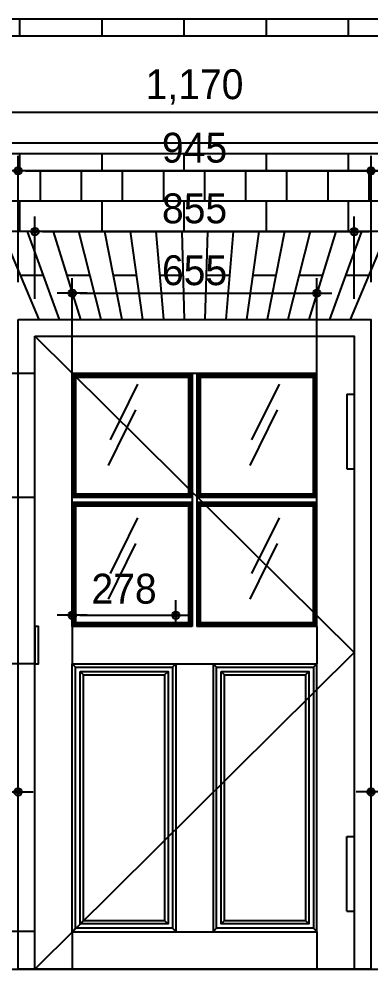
# Model space of a CAD drawing. Extents: x 186583 to 203403, y -172622 to -160742.
# Drawn here: x 191546 to 192489, y -169763 to -167218 of the extents above; entities that cross this region are included whole.
import ezdxf

# ---------------------------------------------------------------- set-up
doc = ezdxf.new("R2010")
doc.units = 0
doc.header["$LTSCALE"] = 50
doc.header["$MEASUREMENT"] = 0
doc.header["$PDMODE"] = 35
doc.header["$PDSIZE"] = -10
doc.linetypes.add('CEN', pattern=[62, 60, -1, 0, -1])
doc.layers.get('0').update_dxf_attribs({"linetype": 'CONTINUOUS'})
doc.layers.get('DEFPOINTS').update_dxf_attribs({"linetype": 'CONTINUOUS'})
for name, color, linetype in [('h', 5, 'CONTINUOUS'), ('HAT', 5, 'CONTINUOUS'), ('W-2', 2, 'CONTINUOUS'), ('WID', 4, 'CONTINUOUS'), ('중심선', 1, 'CEN')]:
    doc.layers.add(name, color=color, linetype=linetype)
doc.styles.add('GHS', font='HYWULM_0.TTF')
doc.styles.add('현창', font='HYWULM_0.TTF')
doc.dimstyles.new('3MM', dxfattribs={"dimscale": 300, "dimtxt": 4, "dimasz": 1, "dimexe": 1.5, "dimexo": 2, "dimgap": 1, "dimtad": 1, "dimtoh": 1, "dimdec": 4, "dimzin": 0, "dimdsep": 46, "dimtxsty": 'GHS', "dimblk": 'DIMDOT', "dimcen": -1, "dimdle": 1.5, "dimadec": 0, "dimazin": 0, "dimtfac": 1, "dimtdec": 4, "dimtix": 1, "dimtmove": 2, "dimatfit": 3, "dimldrblk": 'DIMDOT', "dimfxl": 1, "dimtvp": 1, "dimtolj": 1, "dimtzin": 0, "dimarcsym": 0})

# ---------------------------------------------------------------- blocks, each defined once
blk = doc.blocks.new('DIMDOT')
at = {"linetype": 'Continuous'}
blk.add_line((-2, 0), (2, 0), dxfattribs=at)
for radius in [0.5, 0.25]:
    blk.add_circle((0, 0), radius, dxfattribs=at)
blk = doc.blocks.new('*D3')
at = {"lineweight": -2}
for p, q in [((191216.2, -167163.4), (191216.2, -167067.6)), ((192816.2, -167163.4), (192816.2, -167067.6)), ((191236.2, -167107.6), (192796.2, -167107.6))]:
    blk.add_line(p, q, dxfattribs=at)
at = {"layer": 'DEFPOINTS', "color": 0}
for p in [(192816.2, -167107.6), (191216.2, -167263.4), (192816.2, -167263.4)]:
    blk.add_point(p, dxfattribs=at)
at = {"lineweight": -2, "xscale": 20, "yscale": 20, "zscale": 20, "rotation": 180}
blk.add_blockref('DIMDOT', (191216.2, -167107.6), dxfattribs=at)
at = {"lineweight": -2, "xscale": 20, "yscale": 20, "zscale": 20}
blk.add_blockref('DIMDOT', (192816.2, -167107.6), dxfattribs=at)
at = {"color": 0, "insert": (192016.2, -167039.9), "char_height": 80, "attachment_point": 5, "style": '현창'}
blk.add_mtext('\\A1;1,600', dxfattribs=at)
blk = doc.blocks.new('*D10')
at = {"lineweight": -2}
for p, q in [((191431.1, -167687.5), (191431.1, -167427.9)), ((192601.2, -167687.5), (192601.2, -167427.9)), ((191451.1, -167467.9), (192581.2, -167467.9))]:
    blk.add_line(p, q, dxfattribs=at)
at = {"layer": 'DEFPOINTS', "color": 0}
for p in [(192601.2, -167467.9), (191431.1, -167787.5), (192601.2, -167787.5)]:
    blk.add_point(p, dxfattribs=at)
at = {"lineweight": -2, "xscale": 20, "yscale": 20, "zscale": 20, "rotation": 180}
blk.add_blockref('DIMDOT', (191431.1, -167467.9), dxfattribs=at)
at = {"lineweight": -2, "xscale": 20, "yscale": 20, "zscale": 20}
blk.add_blockref('DIMDOT', (192601.2, -167467.9), dxfattribs=at)
at = {"color": 0, "insert": (192016.2, -167400.2), "char_height": 80, "attachment_point": 5, "style": '현창'}
blk.add_mtext('\\A1;1,170', dxfattribs=at)
blk = doc.blocks.new('*D11')
at = {"lineweight": -2}
for p, q in [((191543.7, -167922.9), (191543.7, -167584.8)), ((192488.7, -167922.9), (192488.7, -167584.8)), ((191563.7, -167624.8), (192468.7, -167624.8))]:
    blk.add_line(p, q, dxfattribs=at)
at = {"layer": 'DEFPOINTS', "color": 0}
for p in [(192488.7, -167624.8), (191543.7, -168022.9), (192488.7, -168022.9)]:
    blk.add_point(p, dxfattribs=at)
at = {"lineweight": -2, "xscale": 20, "yscale": 20, "zscale": 20, "rotation": 180}
blk.add_blockref('DIMDOT', (191543.7, -167624.8), dxfattribs=at)
at = {"lineweight": -2, "xscale": 20, "yscale": 20, "zscale": 20}
blk.add_blockref('DIMDOT', (192488.7, -167624.8), dxfattribs=at)
at = {"color": 0, "insert": (192016.2, -167563.3), "char_height": 80, "attachment_point": 5, "style": '현창'}
blk.add_mtext('\\A1;945', dxfattribs=at)
blk = doc.blocks.new('*D12')
at = {"lineweight": -2}
for p, q in [((191688.7, -168067.9), (191688.7, -167912.6)), ((192343.7, -168067.9), (192343.7, -167912.6)), ((191708.7, -167952.6), (192323.7, -167952.6))]:
    blk.add_line(p, q, dxfattribs=at)
at = {"layer": 'DEFPOINTS', "color": 0}
for p in [(192343.7, -167952.6), (191688.7, -168167.9), (192343.7, -168167.9)]:
    blk.add_point(p, dxfattribs=at)
at = {"lineweight": -2, "xscale": 20, "yscale": 20, "zscale": 20, "rotation": 180}
blk.add_blockref('DIMDOT', (191688.7, -167952.6), dxfattribs=at)
at = {"lineweight": -2, "xscale": 20, "yscale": 20, "zscale": 20}
blk.add_blockref('DIMDOT', (192343.7, -167952.6), dxfattribs=at)
at = {"color": 0, "insert": (192016.2, -167891.6), "char_height": 80, "attachment_point": 5, "style": '현창'}
blk.add_mtext('\\A1;655', dxfattribs=at)
blk = doc.blocks.new('*D13')
at = {"lineweight": -2}
for p, q in [((191588.7, -167967.9), (191588.7, -167747.5)), ((192443.7, -167967.9), (192443.7, -167747.5)), ((191608.7, -167787.5), (192423.7, -167787.5))]:
    blk.add_line(p, q, dxfattribs=at)
at = {"layer": 'DEFPOINTS', "color": 0}
for p in [(192443.7, -167787.5), (191588.7, -168067.9), (192443.7, -168067.9)]:
    blk.add_point(p, dxfattribs=at)
at = {"lineweight": -2, "xscale": 20, "yscale": 20, "zscale": 20, "rotation": 180}
blk.add_blockref('DIMDOT', (191588.7, -167787.5), dxfattribs=at)
at = {"lineweight": -2, "xscale": 20, "yscale": 20, "zscale": 20}
blk.add_blockref('DIMDOT', (192443.7, -167787.5), dxfattribs=at)
at = {"color": 0, "insert": (192016.2, -167725.9), "char_height": 80, "attachment_point": 5, "style": '현창'}
blk.add_mtext('\\A1;855', dxfattribs=at)
blk = doc.blocks.new('*D14')
at = {"lineweight": -2}
for p, q in [((191688.7, -168845.3), (191688.7, -168775.3)), ((191966.2, -168845.3), (191966.2, -168775.3)), ((191708.7, -168815.3), (191946.2, -168815.3))]:
    blk.add_line(p, q, dxfattribs=at)
at = {"layer": 'DEFPOINTS', "color": 0}
for p in [(191966.2, -168815.3), (191688.7, -168945.3), (191966.2, -168945.3)]:
    blk.add_point(p, dxfattribs=at)
at = {"lineweight": -2, "xscale": 20, "yscale": 20, "zscale": 20, "rotation": 180}
blk.add_blockref('DIMDOT', (191688.7, -168815.3), dxfattribs=at)
at = {"lineweight": -2, "xscale": 20, "yscale": 20, "zscale": 20}
blk.add_blockref('DIMDOT', (191966.2, -168815.3), dxfattribs=at)
at = {"color": 0, "insert": (191827.4, -168744.7), "char_height": 80, "attachment_point": 5, "style": '현창'}
blk.add_mtext('\\A1;278', dxfattribs=at)
blk = doc.blocks.new('*D19')
at = {"lineweight": -2}
for p, q in [((190918.7, -169422.9), (190918.7, -169248.6)), ((191543.7, -169422.9), (191543.7, -169248.6)), ((190938.7, -169288.6), (191523.7, -169288.6))]:
    blk.add_line(p, q, dxfattribs=at)
at = {"layer": 'DEFPOINTS', "color": 0}
for p in [(191543.7, -169288.6), (190918.7, -169522.9), (191543.7, -169522.9)]:
    blk.add_point(p, dxfattribs=at)
at = {"lineweight": -2, "xscale": 20, "yscale": 20, "zscale": 20, "rotation": 180}
blk.add_blockref('DIMDOT', (190918.7, -169288.6), dxfattribs=at)
at = {"lineweight": -2, "xscale": 20, "yscale": 20, "zscale": 20}
blk.add_blockref('DIMDOT', (191543.7, -169288.6), dxfattribs=at)
at = {"color": 0, "insert": (191231.2, -169226.9), "char_height": 80, "attachment_point": 5, "style": '현창'}
blk.add_mtext('\\A1;625', dxfattribs=at)
blk = doc.blocks.new('*D20')
at = {"lineweight": -2}
for p, q in [((192488.7, -169422.9), (192488.7, -169248.7)), ((193113.7, -169422.9), (193113.7, -169248.7)), ((192508.7, -169288.7), (193093.7, -169288.7))]:
    blk.add_line(p, q, dxfattribs=at)
at = {"layer": 'DEFPOINTS', "color": 0}
for p in [(193113.7, -169288.7), (192488.7, -169522.9), (193113.7, -169522.9)]:
    blk.add_point(p, dxfattribs=at)
at = {"lineweight": -2, "xscale": 20, "yscale": 20, "zscale": 20, "rotation": 180}
blk.add_blockref('DIMDOT', (192488.7, -169288.7), dxfattribs=at)
at = {"lineweight": -2, "xscale": 20, "yscale": 20, "zscale": 20}
blk.add_blockref('DIMDOT', (193113.7, -169288.7), dxfattribs=at)
at = {"color": 0, "insert": (192801.2, -169227.1), "char_height": 80, "attachment_point": 5, "style": '현창'}
blk.add_mtext('\\A1;625', dxfattribs=at)
blk = doc.blocks.new('*D36')
at = {"lineweight": -2}
for p, q in [((191588.7, -168167.9), (191432.4, -168167.9)), ((191472.4, -168480.1), (191472.4, -168187.9)), ((191588.7, -168500.1), (191432.4, -168500.1))]:
    blk.add_line(p, q, dxfattribs=at)
at = {"layer": 'DEFPOINTS', "color": 0}
for p in [(191472.4, -168167.9), (191688.7, -168167.9), (191688.7, -168500.1)]:
    blk.add_point(p, dxfattribs=at)
at = {"lineweight": -2, "xscale": 20, "yscale": 20, "zscale": 20}
for p, rotation in [((191472.4, -168167.9), 90), ((191472.4, -168500.1), 270)]:
    blk.add_blockref('DIMDOT', p, dxfattribs=dict(at, rotation=rotation))
at = {"color": 0, "insert": (191410.8, -168334), "char_height": 80, "attachment_point": 5, "rotation": 90, "style": '현창'}
blk.add_mtext('\\A1;332', dxfattribs=at)
blk = doc.blocks.new('*D37')
at = {"lineweight": -2}
for p, q in [((191588.7, -168945.3), (191432.4, -168945.3)), ((191472.4, -169642.9), (191472.4, -168965.3)), ((191589.5, -169662.9), (191432.4, -169662.9))]:
    blk.add_line(p, q, dxfattribs=at)
at = {"layer": 'DEFPOINTS', "color": 0}
for p in [(191472.4, -168945.3), (191688.7, -168945.3), (191689.5, -169662.9)]:
    blk.add_point(p, dxfattribs=at)
at = {"lineweight": -2, "xscale": 20, "yscale": 20, "zscale": 20}
for p, rotation in [((191472.4, -168945.3), 90), ((191472.4, -169662.9), 270)]:
    blk.add_blockref('DIMDOT', p, dxfattribs=dict(at, rotation=rotation))
at = {"color": 0, "insert": (191410.8, -169304.1), "char_height": 80, "attachment_point": 5, "rotation": 90, "style": '현창'}
blk.add_mtext('\\A1;718', dxfattribs=at)

msp = doc.modelspace()

# ---------------------------------------------------------------- linework, layer by layer
at = {"layer": 'h'}
for p, q in [((194023.65758, -167218.05824), (189843.65758, -167218.05824)), ((194023.65758, -167624.81904), (189843.65758, -167624.81904)), ((194023.65758, -167706.1712), (189843.65758, -167706.1712)), ((194023.65758, -167787.52336), (189843.65758, -167787.52336)), ((191499.94649, -167787.52336), (191599.24581, -168022.93201)), ((191654.83405, -168022.93201), (191568.77463, -167787.52336)), ((191637.60278, -167787.52336), (191710.42228, -168022.93201)), ((191766.01052, -168022.93201), (191706.43092, -167787.52336)), ((191775.25907, -167787.52336), (191821.59875, -168022.93201)), ((191844.08721, -167787.52336), (191877.18699, -168022.93201)), ((191912.91536, -167787.52336), (191932.77522, -168022.93201)), ((191981.7435, -167787.52336), (191988.36346, -168022.93201)), ((192050.57165, -167787.52336), (192043.95169, -168022.93201)), ((192119.39979, -167787.52336), (192099.53993, -168022.93201)), ((192188.22794, -167787.52336), (192155.12816, -168022.93201)), ((192257.05608, -167787.52336), (192210.7164, -168022.93201)), ((192325.88423, -167787.52336), (192266.30463, -168022.93201)), ((192394.71237, -167787.52336), (192321.89287, -168022.93201)), ((192463.54052, -167787.52336), (192377.4811, -168022.93201)), ((192532.36866, -167787.52336), (192433.06934, -168022.93201)), ((191611.80434, -167905.22769), (191549.59615, -167905.22769)), ((191736.22072, -167905.22769), (191674.01253, -167905.22769)), ((191860.6371, -167905.22769), (191798.42891, -167905.22769)), ((191985.05348, -167905.22769), (191922.84529, -167905.22769)), ((192109.46986, -167905.22769), (192047.26167, -167905.22769)), ((192233.88624, -167905.22769), (192171.67805, -167905.22769)), ((192358.30262, -167905.22769), (192296.09443, -167905.22769)), ((192482.719, -167905.22769), (192420.51081, -167905.22769)), ((191863.47061, -168196.44858), (191789.84454, -168345.34663)), ((192242.47061, -168196.44858), (192168.84454, -168345.34663)), ((191858.45121, -168265.0436), (191784.82515, -168413.94165)), ((192237.45121, -168265.0436), (192163.82515, -168413.94165)), ((191863.47061, -168554.49065), (191789.84454, -168703.3887)), ((192242.47061, -168554.49065), (192168.84454, -168703.3887)), ((191858.45121, -168623.08567), (191784.82515, -168771.98373)), ((192237.45121, -168623.08567), (192163.82515, -168771.98373))]:
    msp.add_line(p, q, dxfattribs=at)
for points in [[(191548.65758, -167263.44139), (191548.65758, -167218.05824)], [(191768.65758, -167263.44139), (191768.65758, -167218.05824)], [(191988.65758, -167263.44139), (191988.65758, -167218.05824)], [(192208.65758, -167263.44139), (192208.65758, -167218.05824)], [(192428.65758, -167263.44139), (192428.65758, -167218.05824)], [(191548.65758, -167624.81904), (191548.65758, -167578.60391)], [(191768.65758, -167624.81904), (191768.65758, -167578.60391)], [(191988.65758, -167624.81904), (191988.65758, -167578.60391)], [(192208.65758, -167624.81904), (192208.65758, -167578.60391)], [(192428.65758, -167624.81904), (192428.65758, -167578.60391)], [(191603.65758, -167706.1712), (191603.65758, -167624.81904)], [(191713.65758, -167706.1712), (191713.65758, -167624.81904)], [(191823.65758, -167706.1712), (191823.65758, -167624.81904)], [(191933.65758, -167706.1712), (191933.65758, -167624.81904)], [(192043.65758, -167706.1712), (192043.65758, -167624.81904)], [(192153.65758, -167706.1712), (192153.65758, -167624.81904)], [(192263.65758, -167706.1712), (192263.65758, -167624.81904)], [(192373.65758, -167706.1712), (192373.65758, -167624.81904)], [(192483.65758, -167706.1712), (192483.65758, -167624.81904)], [(191548.65758, -167787.52336), (191548.65758, -167706.1712)], [(191768.65758, -167787.52336), (191768.65758, -167706.1712)], [(191988.65758, -167787.52336), (191988.65758, -167706.1712)], [(192208.65758, -167787.52336), (192208.65758, -167706.1712)], [(192428.65758, -167787.52336), (192428.65758, -167706.1712)]]:
    msp.add_lwpolyline(points, dxfattribs=at)
at = {"layer": 'HAT'}
for p, q in [((191688.65758, -168167.93201), (191688.65758, -168067.93201)), ((192343.65758, -168167.93201), (192343.65758, -168067.93201)), ((191698.18185, -168177.45628), (191688.65758, -168167.93201)), ((192000.1333, -168177.45628), (192009.65758, -168167.93201)), ((192032.18185, -168177.45628), (192022.65758, -168167.93201)), ((192334.1333, -168177.45628), (192343.65758, -168167.93201)), ((191698.18185, -168490.57205), (191688.65758, -168500.09632)), ((192000.1333, -168490.57205), (192009.65758, -168500.09632)), ((192032.18185, -168490.57205), (192022.65758, -168500.09632)), ((192334.1333, -168490.57205), (192343.65758, -168500.09632)), ((191698.18185, -168522.62059), (191688.65758, -168513.09632)), ((192000.1333, -168522.62059), (192009.65758, -168513.09632)), ((192032.18185, -168522.62059), (192022.65758, -168513.09632)), ((192334.1333, -168522.62059), (192343.65758, -168513.09632)), ((191698.18185, -168835.73636), (191688.65758, -168845.26063)), ((191688.65758, -168845.26063), (191688.65758, -168945.26063)), ((192000.1333, -168835.73636), (192009.65758, -168845.26063)), ((192032.18185, -168835.73636), (192022.65758, -168845.26063)), ((192334.1333, -168835.73636), (192343.65758, -168845.26063)), ((192343.65758, -168845.26063), (192343.65758, -168945.26063)), ((191688.65758, -168945.26063), (191697.65758, -168954.26063)), ((191966.15758, -168945.26063), (191957.15758, -168954.26063)), ((191966.15758, -168945.26063), (192066.15758, -168945.26063)), ((192066.15758, -168945.26063), (192075.15758, -168954.26063)), ((192343.65758, -168945.26063), (192334.65758, -168954.26063)), ((191718.65758, -168975.26063), (191709.65758, -168966.26063)), ((191936.15758, -168975.26063), (191945.15758, -168966.26063)), ((192096.15758, -168975.26063), (192087.15758, -168966.26063)), ((192313.65758, -168975.26063), (192322.65758, -168966.26063)), ((191718.65758, -169632.93201), (191709.65758, -169641.93201)), ((191936.15758, -169632.93201), (191945.15758, -169641.93201)), ((192096.15758, -169632.93201), (192087.15758, -169641.93201)), ((192313.65758, -169632.93201), (192322.65758, -169641.93201)), ((191697.65758, -169653.93201), (191688.65758, -169662.93201)), ((191688.65758, -169662.93201), (191688.65758, -169762.31201)), ((191957.15758, -169653.93201), (191966.15758, -169662.93201)), ((191966.15758, -169662.93201), (192066.15758, -169662.93201)), ((192075.15758, -169653.93201), (192066.15758, -169662.93201)), ((192334.65758, -169653.93201), (192343.65758, -169662.93201)), ((192343.65758, -169662.93201), (192343.65758, -169762.93201))]:
    msp.add_line(p, q, dxfattribs=at)
for points in [[(191692.18185, -168171.45628), (192006.1333, -168171.45628), (192006.1333, -168496.57205), (191692.18185, -168496.57205)], [(191695.18185, -168174.45628), (192003.1333, -168174.45628), (192003.1333, -168493.57205), (191695.18185, -168493.57205)], [(191698.18185, -168177.45628), (192000.1333, -168177.45628), (192000.1333, -168490.57205), (191698.18185, -168490.57205)], [(192026.18185, -168171.45628), (192340.1333, -168171.45628), (192340.1333, -168496.57205), (192026.18185, -168496.57205)], [(192029.18185, -168174.45628), (192337.1333, -168174.45628), (192337.1333, -168493.57205), (192029.18185, -168493.57205)], [(192032.18185, -168177.45628), (192334.1333, -168177.45628), (192334.1333, -168490.57205), (192032.18185, -168490.57205)], [(191692.18185, -168516.62059), (192006.1333, -168516.62059), (192006.1333, -168841.73636), (191692.18185, -168841.73636)], [(191695.18185, -168519.62059), (192003.1333, -168519.62059), (192003.1333, -168838.73636), (191695.18185, -168838.73636)], [(192026.18185, -168516.62059), (192340.1333, -168516.62059), (192340.1333, -168841.73636), (192026.18185, -168841.73636)], [(192029.18185, -168519.62059), (192337.1333, -168519.62059), (192337.1333, -168838.73636), (192029.18185, -168838.73636)], [(191698.18185, -168522.62059), (192000.1333, -168522.62059), (192000.1333, -168835.73636), (191698.18185, -168835.73636)], [(192032.18185, -168522.62059), (192334.1333, -168522.62059), (192334.1333, -168835.73636), (192032.18185, -168835.73636)], [(191588.65758, -168945.26063), (191598.65758, -168945.26063), (191598.65758, -168845.26063), (191588.65758, -168845.26063)], [(191697.65758, -168954.26063), (191957.15758, -168954.26063), (191957.15758, -169653.93201), (191697.65758, -169653.93201)], [(191709.65758, -168966.26063), (191945.15758, -168966.26063), (191945.15758, -169641.93201), (191709.65758, -169641.93201)], [(192075.15758, -168954.26063), (192334.65758, -168954.26063), (192334.65758, -169653.93201), (192075.15758, -169653.93201)], [(192087.15758, -168966.26063), (192322.65758, -168966.26063), (192322.65758, -169641.93201), (192087.15758, -169641.93201)]]:
    msp.add_lwpolyline(points, close=True, dxfattribs=at)
at = {"layer": 'W-2'}
msp.add_line((189603.65758, -169762.93201), (199273.65758, -169762.93201), dxfattribs=at)
at = {"layer": 'WID'}
for p, q in [((191216.15758, -167263.44139), (192816.15758, -167263.44139)), ((191216.15758, -167550.17915), (192816.15758, -167550.17915)), ((191216.15758, -167578.60391), (192816.15758, -167578.60391)), ((192601.19681, -167787.52336), (191431.11834, -167787.52336)), ((192343.65758, -168167.93201), (191688.65758, -168167.93201)), ((191688.65758, -168845.26063), (191688.65758, -168167.93201)), ((192343.65758, -168167.93201), (191688.65758, -168167.93201)), ((191688.65758, -168845.26063), (191688.65758, -168167.93201)), ((192009.65758, -168167.93201), (192009.65758, -168845.26063)), ((192022.65758, -168167.93201), (192022.65758, -168845.26063)), ((192343.65758, -168845.26063), (192343.65758, -168167.93201)), ((192343.65758, -168845.26063), (192343.65758, -168167.93201)), ((192423.65758, -168222.93201), (192423.65758, -168422.93201)), ((192423.65758, -168222.93201), (192443.65758, -168222.93201)), ((192423.65758, -168422.93201), (192443.65758, -168422.93201)), ((192009.65758, -168500.09632), (191688.65758, -168500.09632)), ((192009.65758, -168513.09632), (191688.65758, -168513.09632)), ((192343.65758, -168500.09632), (192022.65758, -168500.09632)), ((192343.65758, -168513.09632), (192022.65758, -168513.09632)), ((192009.65758, -168845.26063), (191688.65758, -168845.26063)), ((192343.65758, -168845.26063), (192022.65758, -168845.26063)), ((191688.65758, -169662.93201), (191688.65758, -168945.26063)), ((191688.65758, -168945.26063), (191966.15758, -168945.26063)), ((191966.15758, -168945.26063), (191966.15758, -169662.93201)), ((192066.15758, -168945.26063), (192066.15758, -169662.93201)), ((192066.15758, -168945.26063), (192343.65758, -168945.26063)), ((192343.65758, -169662.93201), (192343.65758, -168945.26063)), ((191718.65758, -169632.93201), (191718.65758, -168975.26063)), ((191718.65758, -168975.26063), (191936.15758, -168975.26063)), ((191936.15758, -168975.26063), (191936.15758, -169632.93201)), ((192096.15758, -169632.93201), (192096.15758, -168975.26063)), ((192096.15758, -168975.26063), (192313.65758, -168975.26063)), ((192313.65758, -168975.26063), (192313.65758, -169632.93201)), ((192423.65758, -169607.93201), (192423.65758, -169407.93201)), ((192423.65758, -169407.93201), (192443.65758, -169407.93201)), ((192423.65758, -169607.93201), (192443.65758, -169607.93201)), ((191718.65758, -169632.93201), (191936.15758, -169632.93201)), ((192096.15758, -169632.93201), (192313.65758, -169632.93201)), ((191688.65758, -169662.93201), (191966.15758, -169662.93201)), ((192066.15758, -169662.93201), (192343.65758, -169662.93201))]:
    msp.add_line(p, q, dxfattribs=at)
for points in [[(191543.65758, -168022.93201), (192488.65758, -168022.93201), (192488.65758, -169762.93201), (191543.65758, -169762.93201)], [(191588.65758, -168067.93201), (192443.65758, -168067.93201), (192443.65758, -169762.93201), (191588.65758, -169762.93201)]]:
    msp.add_lwpolyline(points, close=True, dxfattribs=at)
at = {"layer": '중심선'}
for p, q in [((191588.65758, -168067.93201), (192443.65758, -168915.43201)), ((192443.65758, -168915.43201), (191588.65758, -169762.93201))]:
    msp.add_line(p, q, dxfattribs=at)

# ---------------------------------------------------------------- dimensions: what is measured, and where the dimension line sits
for base, p1, p2, picture, middle in [((192816.15758, -167107.57503), (191216.15758, -167263.44139), (192816.15758, -167263.44139), '*D3', (192016.15758, -167039.852)), ((192601.19681, -167467.89867), (191431.11834, -167787.52336), (192601.19681, -167787.52336), '*D10', (192016.15758, -167400.17563)), ((192488.65758, -167624.81904), (191543.65758, -168022.93201), (192488.65758, -168022.93201), '*D11', (192016.15758, -167563.27444)), ((192443.65758, -167787.52336), (191588.65758, -168067.93201), (192443.65758, -168067.93201), '*D13', (192016.15758, -167725.9255)), ((192343.65758, -167952.57174), (191688.65758, -168167.93201), (192343.65758, -168167.93201), '*D12', (192016.15758, -167891.61302)), ((191543.65758, -169288.59868), (190918.65758, -169522.93201), (191543.65758, -169522.93201), '*D19', (191231.15758, -169226.94754)), ((193113.65758, -169288.71991), (192488.65758, -169522.93201), (193113.65758, -169522.93201), '*D20', (192801.15758, -169227.06878))]:
    dim = msp.add_linear_dim(base=base, p1=p1, p2=p2, dimstyle='3MM', override={"dimscale": 20, "dimtxt": 4, "dimexe": 2, "dimexo": 5, "dimtoh": 0, "dimlunit": 6, "dimsah": 1, "dimcen": 0, "dimdle": 2, "dimclrd": 256, "dimclre": 256, "dimtfac": 0.333333, "dimtvp": 0})
    dim.commit()
    dim.dimension.update_dxf_attribs({"geometry": picture, "text_midpoint": middle})
for base, p1, p2, picture, middle in [((191472.36296, -168167.93201), (191688.65758, -168500.09632), (191688.65855, -168167.93201), '*D36', (191410.76509, -168334.01416)), ((191472.41103, -168945.26063), (191689.54253, -169662.93201), (191688.65855, -168945.26063), '*D37', (191410.81316, -169304.09632))]:
    dim = msp.add_linear_dim(base=base, p1=p1, p2=p2, angle=90, dimstyle='3MM', override={"dimscale": 20, "dimtxt": 4, "dimexe": 2, "dimexo": 5, "dimtoh": 0, "dimlunit": 6, "dimsah": 1, "dimcen": 0, "dimdle": 2, "dimclrd": 256, "dimclre": 256, "dimtfac": 0.333333, "dimtvp": 0})
    dim.commit()
    dim.dimension.update_dxf_attribs({"geometry": picture, "text_midpoint": middle})
dim = msp.add_linear_dim(base=(191966.15758, -168815.28606), p1=(191688.65758, -168945.26063), p2=(191966.15758, -168945.26063), dimstyle='3MM', override={"dimscale": 20, "dimtxt": 4, "dimexe": 2, "dimexo": 5, "dimtoh": 0, "dimlunit": 6, "dimsah": 1, "dimcen": 0, "dimdle": 2, "dimclrd": 256, "dimclre": 256, "dimtfac": 0.333333, "dimtvp": 0})
dim.commit()
dim.dimension.update_dxf_attribs({"geometry": '*D14', "text_midpoint": (191827.40758, -168744.6548), "dimtype": 128})

doc.saveas('drawing.dxf')
